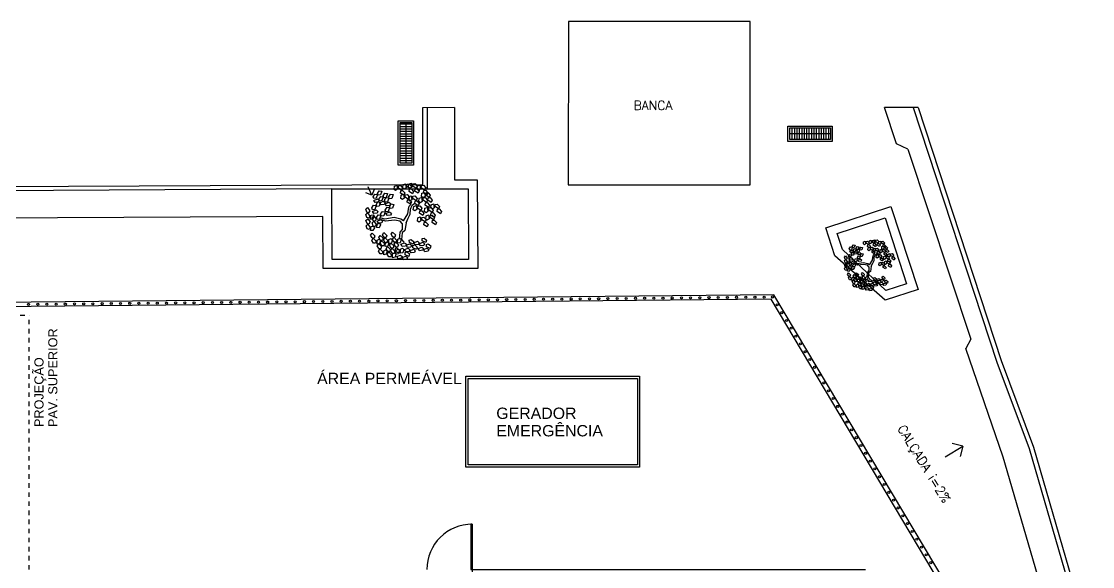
# Model space of a CAD drawing. Header units: millimetres. Extents: x -8 to 5830, y -596 to 3598.
# Drawn here: x 1596.73 to 1620.3, y 2393.41 to 2405.42 of the extents above; entities that cross this region are included whole.
import ezdxf

# ---------------------------------------------------------------- set-up
doc = ezdxf.new("R2010")
doc.units = ezdxf.units.MM
for name, pattern in [('CONTINU', [0]), ('DASHDOT', [1, 0.5, -0.25, 0, -0.25]), ('HIDDEN', [9.525, 6.35, -3.175])]:
    doc.linetypes.add(name, pattern=pattern)
doc.layers.get('0').update_dxf_attribs({"color": 9})
doc.styles.add('60x100', font='romans.shx', dxfattribs={"height": 0.2})
doc.styles.add('80X50', font='romans.shx')
doc.styles.get("Standard").update_dxf_attribs({"font": 'arial.ttf'})

# ---------------------------------------------------------------- blocks, each defined once
blk = doc.blocks.new('L', base_point=(1.368, 0.591))
at = {"color": 8, "lineweight": -2}
for p, q in [((1.281, 0.65), (1.312, 0.675)), ((1.312, 0.675), (1.342, 0.621)), ((1.275, 0.567), (1.306, 0.592)), ((1.288, 0.517), (1.275, 0.567)), ((1.294, 0.6), (1.281, 0.65)), ((1.317, 0.508), (1.288, 0.517)), ((1.322, 0.591), (1.294, 0.6)), ((1.306, 0.592), (1.336, 0.538)), ((1.336, 0.538), (1.317, 0.508)), ((1.342, 0.621), (1.322, 0.591)), ((1.337, 0.489), (1.356, 0.548)), ((1.356, 0.548), (1.391, 0.554)), ((1.404, 0.527), (1.376, 0.484)), ((1.391, 0.554), (1.404, 0.527)), ((1.376, 0.484), (1.337, 0.489))]:
    blk.add_line(p, q, dxfattribs=at)
blk = doc.blocks.new('Árvore-13')
at = {"color": 8}
for p, q in [((0.318, 0.331), (0.405, 0.537)), ((0.405, 0.537), (0.484, 0.659)), ((0.423, 0.284), (0.502, 0.509)), ((0.484, 0.659), (0.572, 0.715)), ((0.502, 0.509), (0.633, 0.668)), ((0.572, 0.715), (0.607, 0.819)), ((0.633, 0.668), (0.782, 0.715)), ((-0.795, 0.302), (-0.961, 0.415)), ((-0.795, 0.406), (-0.953, 0.499)), ((-0.357, 0.349), (-0.795, 0.406)), ((-0.366, 0.227), (-0.795, 0.302)), ((-0.129, 0.105), (-0.366, 0.227)), ((-0.068, 0.19), (-0.357, 0.349)), ((-0.068, -0.036), (-0.129, 0.105)), ((0.029, 0.068), (-0.068, 0.19)), ((0.029, 0.068), (0.318, 0.331)), ((0.116, -0.055), (0.283, 0.133)), ((0.283, 0.133), (0.423, 0.284)), ((-0.296, -0.392), (-0.418, -0.693)), ((-0.199, -0.449), (-0.313, -0.74)), ((-0.147, -0.299), (-0.296, -0.392)), ((-0.05, -0.383), (-0.199, -0.449)), ((-0.068, -0.036), (-0.147, -0.299)), ((0.116, -0.055), (-0.05, -0.383)), ((-0.313, -0.74), (-0.243, -0.89))]:
    blk.add_line(p, q, dxfattribs=at)
at = {"color": 8, "xscale": 3.048, "yscale": 3.048, "zscale": 3.048}
for p, rotation in [((-0.716, 1.448), 295.0165150851705), ((-0.488, 1.26), 295.0165150851705), ((0.169, 1.448), 190.1248425347958), ((0.581, 1.401), 190.1248425347958), ((0.852, 1.344), 190.1248425347958), ((1.211, 1.147), 190.1248425347958), ((-1.303, 0.884), 347.8021081598379), ((-0.926, 0.959), 295.0165150851705), ((-0.348, 0.687), 295.0165150851705), ((-0.252, 1.138), 295.0165150851705), ((0.353, 0.95), 190.1248425347958), ((0.677, 0.781), 190.1248425347958), ((1.317, 0.753), 190.1248425347958), ((-1.443, 0.368), 347.8021081598379), ((-1.128, 0.415), 347.8021081598379), ((-0.848, 0.462), 295.0165150851705), ((0.765, 0.274), 190.1248425347958), ((1.124, 0.565), 190.1248425347958), ((0.8, -0.299), 190.1248425347958), ((1.203, -0.317), 190.1248425347958), ((1.246, 0.039), 190.1248425347958), ((1.579, 0.114), 190.1248425347958), ((-0.103, -0.899), 66.16076666471405), ((-0.015, -1.19), 66.16076666471405), ((0.502, -1.003), 66.16076666471405), ((-0.453, -1.397), 66.16076666471405), ((0.616, -1.322), 66.16076666471405)]:
    blk.add_blockref('L', p, dxfattribs=dict(at, rotation=rotation))
for p in [(-1.391, -0.308), (-1.049, -0.533), (-0.848, -0.449), (-0.445, -0.543), (-1.233, -0.881), (-0.874, -1.134), (-0.672, -1.021), (-0.453, -1.04)]:
    blk.add_blockref('L', p, dxfattribs=at)
blk = doc.blocks.new('_Open90')
at = {"color": 0, "linetype": 'ByBlock', "lineweight": -2}
for p, q in [((0, 0), (-1, 0)), ((-0.5, 0.5), (0, 0)), ((0, 0), (-0.5, -0.5))]:
    blk.add_line(p, q, dxfattribs=at)
blk = doc.blocks.new('A$C27293851')
at = {"linetype": 'CONTINU', "lineweight": -2}
for p, q in [((0.041, 0.881), (0.295, 0.881)), ((0.041, 0.827), (0.295, 0.827)), ((0.041, 0.773), (0.295, 0.773)), ((0.041, 0.72), (0.295, 0.72)), ((0.168, 0.041), (0.168, 0.934)), ((0.041, 0.666), (0.295, 0.666)), ((0.041, 0.613), (0.295, 0.613)), ((0.041, 0.559), (0.295, 0.559)), ((0.041, 0.506), (0.295, 0.506)), ((0.041, 0.452), (0.295, 0.452)), ((0.041, 0.398), (0.295, 0.398)), ((0.041, 0.345), (0.295, 0.345)), ((0.041, 0.291), (0.295, 0.291)), ((0.041, 0.238), (0.295, 0.238)), ((0.041, 0.184), (0.295, 0.184)), ((0.041, 0.131), (0.295, 0.131)), ((0.041, 0.077), (0.295, 0.077))]:
    blk.add_line(p, q, dxfattribs=at)
for points in [[(0.336, 0.975), (0.336, 0), (0, 0), (0, 0.975)], [(0.295, 0.934), (0.295, 0.041), (0.041, 0.041), (0.041, 0.934)]]:
    blk.add_lwpolyline(points, close=True, dxfattribs=at)

msp = doc.modelspace()

# ---------------------------------------------------------------- linework, layer by layer
at = {"color": 8, "linetype": 'CONTINU', "lineweight": -2}
for p, q in [((1605.561, 2401.824), (1605.561, 2403.523)), ((1606.261, 2403.521), (1605.561, 2403.518)), ((1605.661, 2401.733), (1605.661, 2403.523)), ((1615.986, 2402.722), (1615.723, 2403.522)), ((1616.46, 2403.522), (1615.723, 2403.522)), ((1616.355, 2403.522), (1618.196, 2397.917)), ((1616.46, 2403.522), (1618.29, 2397.95)), ((1616.235, 2402.604), (1615.986, 2402.722)), ((1616.235, 2402.604), (1617.617, 2398.42)), ((1587.591, 2401.744), (1605.561, 2401.824)), ((1603.556, 2401.729), (1591.471, 2401.662)), ((1614.428, 2400.874), (1615.86, 2401.345)), ((1615.86, 2401.345), (1616.46, 2399.515)), ((1614.631, 2400.256), (1614.428, 2400.874)), ((1614.681, 2400.747), (1615.732, 2401.092)), ((1615.732, 2401.092), (1616.208, 2399.643)), ((1614.795, 2400.399), (1614.681, 2400.747)), ((1615.749, 2399.492), (1614.795, 2400.399)), ((1615.734, 2399.277), (1614.631, 2400.256)), ((1616.46, 2399.515), (1615.734, 2399.277)), ((1616.208, 2399.643), (1615.749, 2399.492)), ((1617.617, 2398.42), (1617.513, 2398.214)), ((1618.332, 2395.823), (1617.513, 2398.214)), ((1618.196, 2397.917), (1618.902, 2396.011)), ((1618.29, 2397.95), (1618.997, 2396.043)), ((1618.902, 2396.011), (1620.199, 2391.567)), ((1618.997, 2396.043), (1620.3, 2391.58)), ((1619.611, 2391.442), (1618.332, 2395.823))]:
    msp.add_line(p, q, dxfattribs=at)
for p, q in [((1613.286, 2399.4), (1529.074, 2398.562)), ((1613.23, 2399.3), (1581.15, 2398.98)), ((1616.977, 2392.999), (1613.23, 2399.3)), ((1617.075, 2393.031), (1613.286, 2399.4)), ((1606.65, 2394.348), (1606.65, 2393.098))]:
    msp.add_line(p, q)
at = {"linetype": 'DASHDOT', "ltscale": 0.03}
for p in [(1580.9, 2398.948), (1596.9, 2393.348)]:
    msp.add_line(p, (1596.9, 2398.948), dxfattribs=at)
at = {"color": 8}
for p, q in [((1617.057, 2395.828), (1617.441, 2396.064)), ((1617.441, 2396.064), (1617.212, 2396.121)), ((1617.441, 2396.064), (1617.388, 2395.835))]:
    msp.add_line(p, q, dxfattribs=at)
at = {"color": 8, "linetype": 'CONTINU', "lineweight": -2}
msp.add_lwpolyline([(1608.763, 2405.418), (1608.762, 2401.818), (1612.762, 2401.818), (1612.763, 2405.418)], close=True, dxfattribs=at)
for points in [[(1606.261, 2403.523), (1606.261, 2401.931), (1606.76, 2401.932), (1606.769, 2399.98), (1603.364, 2399.976), (1603.359, 2401.121), (1591.676, 2401.063), (1591.681, 2400.492), (1590.081, 2400.487), (1590.076, 2401.055), (1585.006, 2401.032), (1585.008, 2400.466), (1583.408, 2400.469), (1583.406, 2401.025), (1574.675, 2400.987)], [(1606.561, 2401.732), (1606.568, 2400.179), (1603.563, 2400.176), (1603.556, 2401.729), (1606.561, 2401.732)]]:
    msp.add_lwpolyline(points, dxfattribs=at)
at = {"linetype": 'CONTINU', "lineweight": -2}
for points in [[(1606.506, 2397.608), (1610.332, 2397.608), (1610.332, 2395.605), (1606.506, 2395.605)], [(1606.556, 2397.558), (1610.282, 2397.558), (1610.282, 2395.655), (1606.556, 2395.655)]]:
    msp.add_lwpolyline(points, close=True, dxfattribs=at)
msp.add_lwpolyline([(1606.65, 2394.348), (1606.62, 2394.348), (1606.62, 2393.348), (1615.3, 2393.348)])
for centre in [(1597.086, 2399.189), (1597.288, 2399.191), (1597.491, 2399.193), (1597.693, 2399.195), (1597.896, 2399.197), (1598.098, 2399.199), (1598.3, 2399.201), (1598.503, 2399.203), (1598.705, 2399.205), (1598.907, 2399.207), (1599.11, 2399.209), (1599.312, 2399.211), (1599.514, 2399.213), (1599.717, 2399.215), (1599.919, 2399.217), (1600.121, 2399.219), (1600.324, 2399.221), (1600.526, 2399.223), (1600.729, 2399.225), (1600.931, 2399.227), (1601.133, 2399.229), (1601.336, 2399.231), (1601.538, 2399.233), (1601.74, 2399.235), (1601.943, 2399.237), (1602.145, 2399.239), (1602.347, 2399.241), (1602.55, 2399.243), (1602.752, 2399.245), (1602.954, 2399.247), (1603.157, 2399.249), (1603.359, 2399.251), (1603.562, 2399.253), (1603.764, 2399.255), (1603.966, 2399.257), (1604.169, 2399.259), (1604.371, 2399.261), (1604.573, 2399.264), (1604.776, 2399.266), (1604.978, 2399.268), (1605.18, 2399.27), (1605.383, 2399.272), (1605.585, 2399.274), (1605.787, 2399.276), (1605.99, 2399.278), (1606.192, 2399.28), (1606.394, 2399.282), (1606.597, 2399.284), (1606.799, 2399.286), (1607.002, 2399.288), (1607.204, 2399.29), (1607.406, 2399.292), (1607.609, 2399.294), (1607.811, 2399.296), (1608.013, 2399.298), (1608.216, 2399.3), (1608.418, 2399.302), (1608.62, 2399.304), (1608.823, 2399.306), (1609.025, 2399.308), (1609.227, 2399.31), (1609.43, 2399.312), (1609.632, 2399.314), (1609.835, 2399.316), (1610.037, 2399.318), (1610.239, 2399.32), (1610.442, 2399.322), (1610.644, 2399.324), (1610.846, 2399.326), (1611.049, 2399.328), (1611.251, 2399.33), (1611.453, 2399.332), (1611.656, 2399.334), (1611.858, 2399.336), (1612.06, 2399.338), (1612.263, 2399.34), (1612.465, 2399.342), (1612.668, 2399.344), (1612.87, 2399.346), (1613.072, 2399.348), (1613.258, 2399.35), (1596.884, 2399.187), (1613.36, 2399.178), (1613.463, 2399.005), (1613.565, 2398.833), (1613.668, 2398.661), (1613.77, 2398.489), (1613.872, 2398.317), (1613.975, 2398.145), (1614.077, 2397.973), (1614.179, 2397.801), (1614.282, 2397.629), (1614.384, 2397.457), (1614.486, 2397.285), (1614.589, 2397.113), (1614.691, 2396.941), (1614.793, 2396.768), (1614.896, 2396.596), (1614.998, 2396.424), (1615.101, 2396.252), (1615.203, 2396.08), (1615.305, 2395.908), (1615.408, 2395.736), (1615.51, 2395.564), (1615.612, 2395.392), (1615.715, 2395.22), (1615.817, 2395.048), (1615.919, 2394.876), (1616.022, 2394.704), (1616.124, 2394.532), (1616.227, 2394.359), (1616.329, 2394.187), (1616.431, 2394.015), (1616.534, 2393.843), (1616.636, 2393.671), (1616.738, 2393.499)]:
    msp.add_circle(centre, 0.0225)
msp.add_arc((1606.65, 2393.348), 1, 90, 180)

# ---------------------------------------------------------------- block references
at = {"color": 8, "linetype": 'CONTINU', "lineweight": -2}
for p, rotation in [((1605.357, 2403.23), 180), ((1614.571, 2402.777), 89.99999999999999)]:
    msp.add_blockref('A$C27293851', p, dxfattribs=dict(at, rotation=rotation))
at = {"color": 8, "linetype": 'HIDDEN'}
for p, xscale, yscale, zscale, rotation in [((1605.133, 2400.99), 0.4661491376391242, 0.4661491376391242, 0.4661491376391242, 16.63621055087316), ((1615.391, 2400.033), 0.3107660917594163, 0.3107660917594163, 0.3107660917594163, 16.63621055087309)]:
    msp.add_blockref('Árvore-13', p, dxfattribs=dict(at, xscale=xscale, yscale=yscale, zscale=zscale, rotation=rotation))
at = {"color": 8, "xscale": 0.2000000000000001, "yscale": 0.2000000000000001, "zscale": 0.2000000000000001, "rotation": 293.3715282882735}
msp.add_blockref('_Open90', (1604.437, 2401.589), dxfattribs=at)

# ---------------------------------------------------------------- texts
at = {"color": 8, "style": '60x100'}
msp.add_text('BANCA', height=0.2, dxfattribs=at).set_placement((1610.197, 2403.468))
for s, p in [('PAV. SUPERIOR', (1597.518, 2396.486)), ('PROJEÇÃO', (1597.213, 2396.486))]:
    msp.add_text(s, height=0.2, rotation=90).set_placement(p)
for s, p in [('ÁREA PERMEÁVEL', (1603.234, 2397.431)), ('GERADOR', (1607.177, 2396.664)), ('EMERGÊNCIA', (1607.177, 2396.28))]:
    msp.add_text(s, height=0.25).set_placement(p)
at = {"color": 8, "style": '80X50'}
msp.add_text('CALÇADA i=2%%%', height=0.2, rotation=301.579, dxfattribs=at).set_placement((1615.997, 2396.457))

doc.saveas('drawing.dxf')
